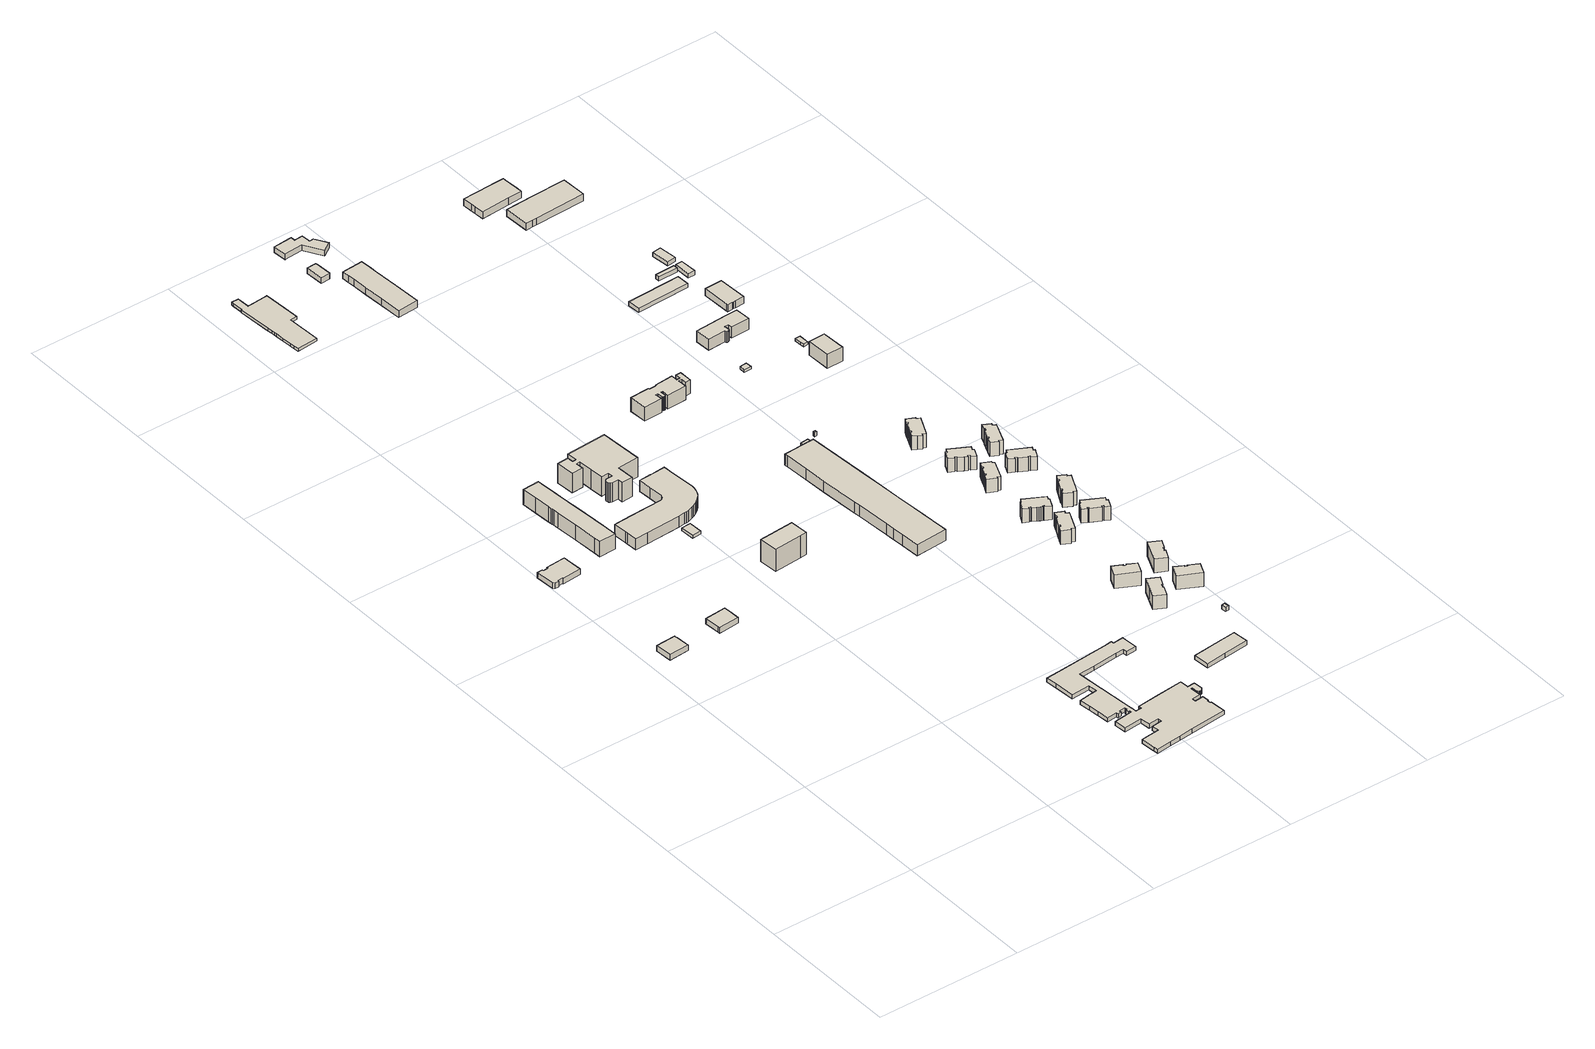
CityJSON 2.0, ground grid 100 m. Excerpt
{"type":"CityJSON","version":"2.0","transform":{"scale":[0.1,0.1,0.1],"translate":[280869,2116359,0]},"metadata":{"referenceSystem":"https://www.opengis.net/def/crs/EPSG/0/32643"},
"CityObjects":{
"building1":{"type":"Building","attributes":{"name":"Physics Seminar Hall","citygml_lod_name00":"lod1Solid","measuredHeight":4,"storeysAboveGround":1},"geometry":[{"type":"Solid","lod":"1","boundaries":[[[[0,1,2,3,4,5,6,7]],[[6,8,9,7]],[[5,10,8,6]],[[4,11,10,5]],[[3,12,11,4]],[[2,13,12,3]],[[1,14,13,2]],[[0,15,14,1]],[[7,9,15,0]],[[8,10,11,12,13,14,15,9]]]]}]},
"building2":{"type":"Building","attributes":{"name":"Electrical Seminar Hall","citygml_lod_name00":"lod1Solid","measuredHeight":4,"storeysAboveGround":1},"geometry":[{"type":"Solid","lod":"1","boundaries":[[[[16,17,18,19,20,21,22,23,24,25,26,27,28,29,30,31,32]],[[31,33,34,32]],[[30,35,33,31]],[[29,36,35,30]],[[28,37,36,29]],[[27,38,37,28]],[[26,39,38,27]],[[25,40,39,26]],[[24,41,40,25]],[[23,42,41,24]],[[22,43,42,23]],[[21,44,43,22]],[[20,45,44,21]],[[19,46,45,20]],[[18,47,46,19]],[[17,48,47,18]],[[16,49,48,17]],[[32,34,49,16]],[[33,35,36,37,38,39,40,41,42,43,44,45,46,47,48,49,34]]]]}]},
"building3":{"type":"Building","attributes":{"name":"Chemical Seminar Hall","citygml_lod_name00":"lod1Solid","measuredHeight":4,"storeysAboveGround":1},"geometry":[{"type":"Solid","lod":"1","boundaries":[[[[50,51,52,53,54,55,56]],[[55,57,58,56]],[[54,59,57,55]],[[53,60,59,54]],[[52,61,60,53]],[[51,62,61,52]],[[50,63,62,51]],[[56,58,63,50]],[[57,59,60,61,62,63,58]]]]}]},
"building4":{"type":"Building","attributes":{"name":"Electrical Engineering Department Annexe","citygml_lod_name00":"lod1Solid","measuredHeight":11,"storeysAboveGround":3},"geometry":[{"type":"Solid","lod":"1","boundaries":[[[[64,65,66,67,68,69,70,71,72,73,74,75,76,77,78,79]],[[78,80,81,79]],[[77,82,80,78]],[[76,83,82,77]],[[75,84,83,76]],[[74,85,84,75]],[[73,86,85,74]],[[72,87,86,73]],[[71,88,87,72]],[[70,89,88,71]],[[69,90,89,70]],[[68,91,90,69]],[[67,92,91,68]],[[66,93,92,67]],[[65,94,93,66]],[[64,95,94,65]],[[79,81,95,64]],[[80,82,83,84,85,86,87,88,89,90,91,92,93,94,95,81]]]]}]},
"building5":{"type":"Building","attributes":{"name":"Temp Shed","citygml_lod_name00":"lod1Solid","measuredHeight":2,"storeysAboveGround":1},"geometry":[{"type":"Solid","lod":"1","boundaries":[[[[96,97,98,99]],[[98,100,101,99]],[[97,102,100,98]],[[96,103,102,97]],[[99,101,103,96]],[[100,102,103,101]]]]}]},
"building6":{"type":"Building","attributes":{"name":"Dept. of Earth Science","citygml_lod_name00":"lod1Solid","yearOfConstruction":1988,"measuredHeight":8,"storeysAboveGround":2},"geometry":[{"type":"Solid","lod":"1","boundaries":[[[[104,105,106,107,108,109,110,111,112,113,114,115,116,117,118,119,120,121,122,123,124,125,126,127,128,129,130,131,132,133,134,135,136,137]],[[136,138,139,137]],[[135,140,138,136]],[[134,141,140,135]],[[133,142,141,134]],[[132,143,142,133]],[[131,144,143,132]],[[130,145,144,131]],[[129,146,145,130]],[[128,147,146,129]],[[127,148,147,128]],[[126,149,148,127]],[[125,150,149,126]],[[124,151,150,125]],[[123,152,151,124]],[[122,153,152,123]],[[121,154,153,122]],[[120,155,154,121]],[[119,156,155,120]],[[118,157,156,119]],[[117,158,157,118]],[[116,159,158,117]],[[115,160,159,116]],[[114,161,160,115]],[[113,162,161,114]],[[112,163,162,113]],[[111,164,163,112]],[[110,165,164,111]],[[109,166,165,110]],[[108,167,166,109]],[[107,168,167,108]],[[106,169,168,107]],[[105,170,169,106]],[[104,171,170,105]],[[137,139,171,104]],[[138,140,141,142,143,144,145,146,147,148,149,150,151,152,153,154,155,156,157,158,159,160,161,162,163,164,165,166,167,168,169,170,171,139]]]]}]},
"building7":{"type":"Building","attributes":{"name":"C.S.R.E","citygml_lod_name00":"lod1Solid","yearOfConstruction":1982,"measuredHeight":14,"storeysAboveGround":4},"geometry":[{"type":"Solid","lod":"1","boundaries":[[[[172,173,174,175,176,177,178,179,180,181,182,183,184,185,186,187,188,189,190,191,192,193,194,195,196,197,198,199]],[[198,200,201,199]],[[197,202,200,198]],[[196,203,202,197]],[[195,204,203,196]],[[194,205,204,195]],[[193,206,205,194]],[[192,207,206,193]],[[191,208,207,192]],[[190,209,208,191]],[[189,210,209,190]],[[188,211,210,189]],[[187,212,211,188]],[[186,213,212,187]],[[185,214,213,186]],[[184,215,214,185]],[[183,216,215,184]],[[182,217,216,183]],[[181,218,217,182]],[[180,219,218,181]],[[179,220,219,180]],[[178,221,220,179]],[[177,222,221,178]],[[176,223,222,177]],[[175,224,223,176]],[[174,225,224,175]],[[173,226,225,174]],[[172,227,226,173]],[[199,201,227,172]],[[200,202,203,204,205,206,207,208,209,210,211,212,213,214,215,216,217,218,219,220,221,222,223,224,225,226,227,201]]]]}]},
"building8":{"type":"Building","attributes":{"name":"Bio Sciences & Engg.","citygml_lod_name00":"lod1Solid","yearOfConstruction":1987,"measuredHeight":16,"storeysAboveGround":5},"geometry":[{"type":"Solid","lod":"1","boundaries":[[[[228,229,230,231,232]],[[231,233,234,232]],[[230,235,233,231]],[[229,236,235,230]],[[228,237,236,229]],[[232,234,237,228]],[[233,235,236,237,234]]]]}]},
"building9":{"type":"Building","attributes":{"name":"Central School / Kendriya Vidyalaya","citygml_lod_name00":"lod1Solid","yearOfConstruction":1965,"measuredHeight":3,"storeysAboveGround":1},"geometry":[{"type":"Solid","lod":"1","boundaries":[[[[238,239,240,241,242,243,244,245,246,247,248,249,250,251,252,253,254,255,256,257,258,259,260,261,262,263,264,265,266,267,268,269,270,271,272,273,274,275,276,277,278,279,280,281,282,283,284,285,286,287,288,289,290,291,292,293,294,295,296,297,298,299,300,301,302,303,304,305,306,307,308,309,310,311,312,313,314,315,316]],[[315,317,318,316]],[[314,319,317,315]],[[313,320,319,314]],[[312,321,320,313]],[[311,322,321,312]],[[310,323,322,311]],[[309,324,323,310]],[[308,325,324,309]],[[307,326,325,308]],[[306,327,326,307]],[[305,328,327,306]],[[304,329,328,305]],[[303,330,329,304]],[[302,331,330,303]],[[301,332,331,302]],[[300,333,332,301]],[[299,334,333,300]],[[298,335,334,299]],[[297,336,335,298]],[[296,337,336,297]],[[295,338,337,296]],[[294,339,338,295]],[[293,340,339,294]],[[292,341,340,293]],[[291,342,341,292]],[[290,343,342,291]],[[289,344,343,290]],[[288,345,344,289]],[[287,346,345,288]],[[286,347,346,287]],[[285,348,347,286]],[[284,349,348,285]],[[283,350,349,284]],[[282,351,350,283]],[[281,352,351,282]],[[280,353,352,281]],[[279,354,353,280]],[[278,355,354,279]],[[277,356,355,278]],[[276,357,356,277]],[[275,358,357,276]],[[274,359,358,275]],[[273,360,359,274]],[[272,361,360,273]],[[271,362,361,272]],[[270,363,362,271]],[[269,364,363,270]],[[268,365,364,269]],[[267,366,365,268]],[[266,367,366,267]],[[265,368,367,266]],[[264,369,368,265]],[[263,370,369,264]],[[262,371,370,263]],[[261,372,371,262]],[[260,373,372,261]],[[259,374,373,260]],[[258,375,374,259]],[[257,376,375,258]],[[256,377,376,257]],[[255,378,377,256]],[[254,379,378,255]],[[253,380,379,254]],[[252,381,380,253]],[[251,382,381,252]],[[250,383,382,251]],[[249,384,383,250]],[[248,385,384,249]],[[247,386,385,248]],[[246,387,386,247]],[[245,388,387,246]],[[244,389,388,245]],[[243,390,389,244]],[[242,391,390,243]],[[241,392,391,242]],[[240,393,392,241]],[[239,394,393,240]],[[238,395,394,239]],[[316,318,395,238]],[[317,319,320,321,322,323,324,325,326,327,328,329,330,331,332,333,334,335,336,337,338,339,340,341,342,343,344,345,346,347,348,349,350,351,352,353,354,355,356,357,358,359,360,361,362,363,364,365,366,367,368,369,370,371,372,373,374,375,376,377,378,379,380,381,382,383,384,385,386,387,388,389,390,391,392,393,394,395,318]]]]}]},
"building10":{"type":"Building","attributes":{"name":"Welding Workshop N4","citygml_lod_name00":"lod1Solid","yearOfConstruction":1959,"measuredHeight":2,"storeysAboveGround":1},"geometry":[{"type":"Solid","lod":"1","boundaries":[[[[396,397,398,399,400,401,402,403,404,405,406,407,408,409,410,411,412,413,414,415,416,417,418,419,420]],[[419,421,422,420]],[[418,423,421,419]],[[417,424,423,418]],[[416,425,424,417]],[[415,426,425,416]],[[414,427,426,415]],[[413,428,427,414]],[[412,429,428,413]],[[411,430,429,412]],[[410,431,430,411]],[[409,432,431,410]],[[408,433,432,409]],[[407,434,433,408]],[[406,435,434,407]],[[405,436,435,406]],[[404,437,436,405]],[[403,438,437,404]],[[402,439,438,403]],[[401,440,439,402]],[[400,441,440,401]],[[399,442,441,400]],[[398,443,442,399]],[[397,444,443,398]],[[396,445,444,397]],[[420,422,445,396]],[[421,423,424,425,426,427,428,429,430,431,432,433,434,435,436,437,438,439,440,441,442,443,444,445,422]]]]}]},
"building11":{"type":"Building","attributes":{"name":"Welding Workshop","citygml_lod_name00":"lod1Solid","yearOfConstruction":1959,"measuredHeight":4,"storeysAboveGround":1},"geometry":[{"type":"Solid","lod":"1","boundaries":[[[[446,447,448,449,450,451,452]],[[451,453,454,452]],[[450,455,453,451]],[[449,456,455,450]],[[448,457,456,449]],[[447,458,457,448]],[[446,459,458,447]],[[452,454,459,446]],[[453,455,456,457,458,459,454]]]]}]},
"building12":{"type":"Building","attributes":{"name":"Welding Workshop N2","citygml_lod_name00":"lod1Solid","yearOfConstruction":1959,"measuredHeight":5,"storeysAboveGround":1},"geometry":[{"type":"Solid","lod":"1","boundaries":[[[[460,461,462,463,464,465,466,467,468,469,470]],[[469,471,472,470]],[[468,473,471,469]],[[467,474,473,468]],[[466,475,474,467]],[[465,476,475,466]],[[464,477,476,465]],[[463,478,477,464]],[[462,479,478,463]],[[461,480,479,462]],[[460,481,480,461]],[[470,472,481,460]],[[471,473,474,475,476,477,478,479,480,481,472]]]]}]},
"building13":{"type":"Building","attributes":{"name":"Aero Space Engg. Department","citygml_lod_name00":"lod1Solid","yearOfConstruction":1967,"measuredHeight":8,"storeysAboveGround":2},"geometry":[{"type":"Solid","lod":"1","boundaries":[[[[482,483,484,485,486,487,488,489,490,491,492,493,494,495,496,497,498,499,500,501,502]],[[501,503,504,502]],[[500,505,503,501]],[[499,506,505,500]],[[498,507,506,499]],[[497,508,507,498]],[[496,509,508,497]],[[495,510,509,496]],[[494,511,510,495]],[[493,512,511,494]],[[492,513,512,493]],[[491,514,513,492]],[[490,515,514,491]],[[489,516,515,490]],[[488,517,516,489]],[[487,518,517,488]],[[486,519,518,487]],[[485,520,519,486]],[[484,521,520,485]],[[483,522,521,484]],[[482,523,522,483]],[[502,504,523,482]],[[503,505,506,507,508,509,510,511,512,513,514,515,516,517,518,519,520,521,522,523,504]]]]}]},
"building14":{"type":"Building","attributes":{"name":"New Shopping Center","citygml_lod_name00":"lod1Solid","yearOfConstruction":1963,"measuredHeight":3,"storeysAboveGround":1},"geometry":[{"type":"Solid","lod":"1","boundaries":[[[[524,525,526,527,528,529,530]],[[529,531,532,530]],[[528,533,531,529]],[[527,534,533,528]],[[526,535,534,527]],[[525,536,535,526]],[[524,537,536,525]],[[530,532,537,524]],[[531,533,534,535,536,537,532]]]]}]},
"building15":{"type":"Building","attributes":{"name":"T.H.T.F.","citygml_lod_name00":"lod1Solid","yearOfConstruction":2001,"measuredHeight":4,"storeysAboveGround":1},"geometry":[{"type":"Solid","lod":"1","boundaries":[[[[538,539,540,541,542,543,544,545,546,547,548,549]],[[548,550,551,549]],[[547,552,550,548]],[[546,553,552,547]],[[545,554,553,546]],[[544,555,554,545]],[[543,556,555,544]],[[542,557,556,543]],[[541,558,557,542]],[[540,559,558,541]],[[539,560,559,540]],[[538,561,560,539]],[[549,551,561,538]],[[550,552,553,554,555,556,557,558,559,560,561,551]]]]}]},
"building16":{"type":"Building","attributes":{"name":"C.E.S.E.","citygml_lod_name00":"lod1Solid","yearOfConstruction":1985,"measuredHeight":10,"storeysAboveGround":3},"geometry":[{"type":"Solid","lod":"1","boundaries":[[[[562,563,564,565,566,567,568,569,570,571,572,573,574,575,576,577,578,579,580,581,582,583,584,585,586,587,588,589]],[[588,590,591,589]],[[587,592,590,588]],[[586,593,592,587]],[[585,594,593,586]],[[584,595,594,585]],[[583,596,595,584]],[[582,597,596,583]],[[581,598,597,582]],[[580,599,598,581]],[[579,600,599,580]],[[578,601,600,579]],[[577,602,601,578]],[[576,603,602,577]],[[575,604,603,576]],[[574,605,604,575]],[[573,606,605,574]],[[572,607,606,573]],[[571,608,607,572]],[[570,609,608,571]],[[569,610,609,570]],[[568,611,610,569]],[[567,612,611,568]],[[566,613,612,567]],[[565,614,613,566]],[[564,615,614,565]],[[563,616,615,564]],[[562,617,616,563]],[[589,591,617,562]],[[590,592,593,594,595,596,597,598,599,600,601,602,603,604,605,606,607,608,609,610,611,612,613,614,615,616,617,591]]]]}]},
"building17":{"type":"Building","attributes":{"name":"I-1","citygml_lod_name00":"lod1Solid","yearOfConstruction":1963,"measuredHeight":10,"storeysAboveGround":3},"geometry":[{"type":"Solid","lod":"1","boundaries":[[[[618,619,620,621,622,623,624,625,626]],[[625,627,628,626]],[[624,629,627,625]],[[623,630,629,624]],[[622,631,630,623]],[[621,632,631,622]],[[620,633,632,621]],[[619,634,633,620]],[[618,635,634,619]],[[626,628,635,618]],[[627,629,630,631,632,633,634,635,628]]]]}]},
"building18":{"type":"Building","attributes":{"name":"Small Sub Station-2A","citygml_lod_name00":"lod1Solid","measuredHeight":3,"storeysAboveGround":0},"geometry":[{"type":"Solid","lod":"1","boundaries":[[[[636,637,638,639,640,641,642,643,644,645]],[[644,646,647,645]],[[643,648,646,644]],[[642,649,648,643]],[[641,650,649,642]],[[640,651,650,641]],[[639,652,651,640]],[[638,653,652,639]],[[637,654,653,638]],[[636,655,654,637]],[[645,647,655,636]],[[646,648,649,650,651,652,653,654,655,647]]]]}]},
"building19":{"type":"Building","attributes":{"name":"I-2","citygml_lod_name00":"lod1Solid","yearOfConstruction":1963,"measuredHeight":10,"storeysAboveGround":3},"geometry":[{"type":"Solid","lod":"1","boundaries":[[[[656,657,658,659,660,661,662,663]],[[662,664,665,663]],[[661,666,664,662]],[[660,667,666,661]],[[659,668,667,660]],[[658,669,668,659]],[[657,670,669,658]],[[656,671,670,657]],[[663,665,671,656]],[[664,666,667,668,669,670,671,665]]]]}]},
"building20":{"type":"Building","attributes":{"name":"Watch Men Cabin-1C","citygml_lod_name00":"lod1Solid","measuredHeight":3,"storeysAboveGround":0},"geometry":[{"type":"Solid","lod":"1","boundaries":[[[[672,673,674,675]],[[674,676,677,675]],[[673,678,676,674]],[[672,679,678,673]],[[675,677,679,672]],[[676,678,679,677]]]]}]},
"building21":{"type":"Building","attributes":{"name":"Toilet","citygml_lod_name00":"lod1Solid","measuredHeight":3,"storeysAboveGround":0},"geometry":[{"type":"Solid","lod":"1","boundaries":[[[[680,681,682,683]],[[682,684,685,683]],[[681,686,684,682]],[[680,687,686,681]],[[683,685,687,680]],[[684,686,687,685]]]]}]},
"building22":{"type":"Building","attributes":{"name":"IIB-5","citygml_lod_name00":"lod1Solid","yearOfConstruction":1963,"measuredHeight":10,"storeysAboveGround":3},"geometry":[{"type":"Solid","lod":"1","boundaries":[[[[688,689,690,691,692,693,694,695,696,697,698,699,700,701,702,703,704,705,706,707]],[[706,708,709,707]],[[705,710,708,706]],[[704,711,710,705]],[[703,712,711,704]],[[702,713,712,703]],[[701,714,713,702]],[[700,715,714,701]],[[699,716,715,700]],[[698,717,716,699]],[[697,718,717,698]],[[696,719,718,697]],[[695,720,719,696]],[[694,721,720,695]],[[693,722,721,694]],[[692,723,722,693]],[[691,724,723,692]],[[690,725,724,691]],[[689,726,725,690]],[[688,727,726,689]],[[707,709,727,688]],[[708,710,711,712,713,714,715,716,717,718,719,720,721,722,723,724,725,726,727,709]]]]}]},
"building23":{"type":"Building","attributes":{"name":"I-3","citygml_lod_name00":"lod1Solid","yearOfConstruction":1963,"measuredHeight":10,"storeysAboveGround":3},"geometry":[{"type":"Solid","lod":"1","boundaries":[[[[728,729,730,731,732,733,734,735]],[[734,736,737,735]],[[733,738,736,734]],[[732,739,738,733]],[[731,740,739,732]],[[730,741,740,731]],[[729,742,741,730]],[[728,743,742,729]],[[735,737,743,728]],[[736,738,739,740,741,742,743,737]]]]}]},
"building24":{"type":"Building","attributes":{"name":"IIB-6","citygml_lod_name00":"lod1Solid","yearOfConstruction":1963,"measuredHeight":10,"storeysAboveGround":3},"geometry":[{"type":"Solid","lod":"1","boundaries":[[[[744,745,746,747,748,749,750,751,752,753,754,755,756,757,758,759,760,761,762]],[[761,763,764,762]],[[760,765,763,761]],[[759,766,765,760]],[[758,767,766,759]],[[757,768,767,758]],[[756,769,768,757]],[[755,770,769,756]],[[754,771,770,755]],[[753,772,771,754]],[[752,773,772,753]],[[751,774,773,752]],[[750,775,774,751]],[[749,776,775,750]],[[748,777,776,749]],[[747,778,777,748]],[[746,779,778,747]],[[745,780,779,746]],[[744,781,780,745]],[[762,764,781,744]],[[763,765,766,767,768,769,770,771,772,773,774,775,776,777,778,779,780,781,764]]]]}]},
"building25":{"type":"Building","attributes":{"name":"I-4","citygml_lod_name00":"lod1Solid","yearOfConstruction":1963,"measuredHeight":10,"storeysAboveGround":3},"geometry":[{"type":"Solid","lod":"1","boundaries":[[[[782,783,784,785,786,787,788,789]],[[788,790,791,789]],[[787,792,790,788]],[[786,793,792,787]],[[785,794,793,786]],[[784,795,794,785]],[[783,796,795,784]],[[782,797,796,783]],[[789,791,797,782]],[[790,792,793,794,795,796,797,791]]]]}]},
"building26":{"type":"Building","attributes":{"name":"IIB-7","citygml_lod_name00":"lod1Solid","yearOfConstruction":1963,"measuredHeight":10,"storeysAboveGround":3},"geometry":[{"type":"Solid","lod":"1","boundaries":[[[[798,799,800,801,802,803,804,805,806,807,808,809,810,811,812,813,814,815]],[[814,816,817,815]],[[813,818,816,814]],[[812,819,818,813]],[[811,820,819,812]],[[810,821,820,811]],[[809,822,821,810]],[[808,823,822,809]],[[807,824,823,808]],[[806,825,824,807]],[[805,826,825,806]],[[804,827,826,805]],[[803,828,827,804]],[[802,829,828,803]],[[801,830,829,802]],[[800,831,830,801]],[[799,832,831,800]],[[798,833,832,799]],[[815,817,833,798]],[[816,818,819,820,821,822,823,824,825,826,827,828,829,830,831,832,833,817]]]]}]},
"building27":{"type":"Building","attributes":{"name":"IIB-8","yearOfConstruction":1963,"measuredHeight":10,"storeysAboveGround":3},"geometry":[{"type":"Solid","lod":"1","boundaries":[[[[834,835,836,837,838,839,840,841,842,843,844,845,846,847,848,849,850]],[[849,851,852,850]],[[848,853,851,849]],[[847,854,853,848]],[[846,855,854,847]],[[845,856,855,846]],[[844,857,856,845]],[[843,858,857,844]],[[842,859,858,843]],[[841,860,859,842]],[[840,861,860,841]],[[839,862,861,840]],[[838,863,862,839]],[[837,864,863,838]],[[836,865,864,837]],[[835,866,865,836]],[[834,867,866,835]],[[850,852,867,834]],[[851,853,854,855,856,857,858,859,860,861,862,863,864,865,866,867,852]]]]}]},
"building28":{"type":"Building","attributes":{"name":"Temp Shed","citygml_lod_name00":"lod1Solid","measuredHeight":2,"storeysAboveGround":1},"geometry":[{"type":"Solid","lod":"1","boundaries":[[[[868,869,870,871]],[[870,872,873,871]],[[869,874,872,870]],[[868,875,874,869]],[[871,873,875,868]],[[872,874,875,873]]]]}]},
"building29":{"type":"Building","attributes":{"name":"IIB-4","citygml_lod_name00":"lod1Solid","yearOfConstruction":1963,"measuredHeight":10,"storeysAboveGround":3},"geometry":[{"type":"Solid","lod":"1","boundaries":[[[[876,877,878,879,880,881,882,883,884,885,886,887,888,889,890,891,892,893]],[[892,894,895,893]],[[891,896,894,892]],[[890,897,896,891]],[[889,898,897,890]],[[888,899,898,889]],[[887,900,899,888]],[[886,901,900,887]],[[885,902,901,886]],[[884,903,902,885]],[[883,904,903,884]],[[882,905,904,883]],[[881,906,905,882]],[[880,907,906,881]],[[879,908,907,880]],[[878,909,908,879]],[[877,910,909,878]],[[876,911,910,877]],[[893,895,911,876]],[[894,896,897,898,899,900,901,902,903,904,905,906,907,908,909,910,911,895]]]]}]},
"building30":{"type":"Building","attributes":{"name":"IIB-9","citygml_lod_name00":"lod1Solid","yearOfConstruction":1963,"measuredHeight":10,"storeysAboveGround":3},"geometry":[{"type":"Solid","lod":"1","boundaries":[[[[912,913,914,915,916,917,918,919,920,921,922,923,924,925,926,927,928,929,930]],[[929,931,932,930]],[[928,933,931,929]],[[927,934,933,928]],[[926,935,934,927]],[[925,936,935,926]],[[924,937,936,925]],[[923,938,937,924]],[[922,939,938,923]],[[921,940,939,922]],[[920,941,940,921]],[[919,942,941,920]],[[918,943,942,919]],[[917,944,943,918]],[[916,945,944,917]],[[915,946,945,916]],[[914,947,946,915]],[[913,948,947,914]],[[912,949,948,913]],[[930,932,949,912]],[[931,933,934,935,936,937,938,939,940,941,942,943,944,945,946,947,948,949,932]]]]}]},
"building31":{"type":"Building","attributes":{"name":"IIB-3","citygml_lod_name00":"lod1Solid","yearOfConstruction":1963,"measuredHeight":10,"storeysAboveGround":3},"geometry":[{"type":"Solid","lod":"1","boundaries":[[[[950,951,952,953,954,955,956,957,958,959,960,961,962,963,964,965]],[[964,966,967,965]],[[963,968,966,964]],[[962,969,968,963]],[[961,970,969,962]],[[960,971,970,961]],[[959,972,971,960]],[[958,973,972,959]],[[957,974,973,958]],[[956,975,974,957]],[[955,976,975,956]],[[954,977,976,955]],[[953,978,977,954]],[[952,979,978,953]],[[951,980,979,952]],[[950,981,980,951]],[[965,967,981,950]],[[966,968,969,970,971,972,973,974,975,976,977,978,979,980,981,967]]]]}]},
"building32":{"type":"Building","attributes":{"name":"IIB-2","citygml_lod_name00":"lod1Solid","yearOfConstruction":1963,"measuredHeight":10,"storeysAboveGround":3},"geometry":[{"type":"Solid","lod":"1","boundaries":[[[[982,983,984,985,986,987,988,989,990,991,992,993,994,995,996,997]],[[996,998,999,997]],[[995,1000,998,996]],[[994,1001,1000,995]],[[993,1002,1001,994]],[[992,1003,1002,993]],[[991,1004,1003,992]],[[990,1005,1004,991]],[[989,1006,1005,990]],[[988,1007,1006,989]],[[987,1008,1007,988]],[[986,1009,1008,987]],[[985,1010,1009,986]],[[984,1011,1010,985]],[[983,1012,1011,984]],[[982,1013,1012,983]],[[997,999,1013,982]],[[998,1000,1001,1002,1003,1004,1005,1006,1007,1008,1009,1010,1011,1012,1013,999]]]]}]},
"building33":{"type":"Building","attributes":{"name":"Electrical Main & Civil Building","citygml_lod_name00":"lod1Solid","yearOfConstruction":1988,"measuredHeight":8,"storeysAboveGround":2},"geometry":[{"type":"Solid","lod":"1","boundaries":[[[[1014,1015,1016,1017,1018,1019,1020,1021,1022,1023,1024,1025,1026,1027]],[[1026,1028,1029,1027]],[[1025,1030,1028,1026]],[[1024,1031,1030,1025]],[[1023,1032,1031,1024]],[[1022,1033,1032,1023]],[[1021,1034,1033,1022]],[[1020,1035,1034,1021]],[[1019,1036,1035,1020]],[[1018,1037,1036,1019]],[[1017,1038,1037,1018]],[[1016,1039,1038,1017]],[[1015,1040,1039,1016]],[[1014,1041,1040,1015]],[[1027,1029,1041,1014]],[[1028,1030,1031,1032,1033,1034,1035,1036,1037,1038,1039,1040,1041,1029]]]]}]},
"building34":{"type":"Building","attributes":{"name":"IIB-1","citygml_lod_name00":"lod1Solid","yearOfConstruction":1963,"measuredHeight":10,"storeysAboveGround":3},"geometry":[{"type":"Solid","lod":"1","boundaries":[[[[1042,1043,1044,1045,1046,1047,1048,1049,1050,1051,1052,1053,1054,1055,1056,1057,1058,1059]],[[1058,1060,1061,1059]],[[1057,1062,1060,1058]],[[1056,1063,1062,1057]],[[1055,1064,1063,1056]],[[1054,1065,1064,1055]],[[1053,1066,1065,1054]],[[1052,1067,1066,1053]],[[1051,1068,1067,1052]],[[1050,1069,1068,1051]],[[1049,1070,1069,1050]],[[1048,1071,1070,1049]],[[1047,1072,1071,1048]],[[1046,1073,1072,1047]],[[1045,1074,1073,1046]],[[1044,1075,1074,1045]],[[1043,1076,1075,1044]],[[1042,1077,1076,1043]],[[1059,1061,1077,1042]],[[1060,1062,1063,1064,1065,1066,1067,1068,1069,1070,1071,1072,1073,1074,1075,1076,1077,1061]]]]}]},
"building35":{"type":"Building","attributes":{"name":"Estate Store S.C.-1","citygml_lod_name00":"lod1Solid","measuredHeight":3,"storeysAboveGround":1},"geometry":[{"type":"Solid","lod":"1","boundaries":[[[[1078,1079,1080,1081]],[[1080,1082,1083,1081]],[[1079,1084,1082,1080]],[[1078,1085,1084,1079]],[[1081,1083,1085,1078]],[[1082,1084,1085,1083]]]]}]},
"building36":{"type":"Building","attributes":{"name":"Tall Shed","citygml_lod_name00":"lod1Solid","yearOfConstruction":1978,"measuredHeight":10,"storeysAboveGround":3},"geometry":[{"type":"Solid","lod":"1","boundaries":[[[[1086,1087,1088,1089]],[[1088,1090,1091,1089]],[[1087,1092,1090,1088]],[[1086,1093,1092,1087]],[[1089,1091,1093,1086]],[[1090,1092,1093,1091]]]]}]},
"building37":{"type":"Building","attributes":{"name":"Temp Shed","citygml_lod_name00":"lod1Solid","measuredHeight":2,"storeysAboveGround":1},"geometry":[{"type":"Solid","lod":"1","boundaries":[[[[1094,1095,1096,1097,1098]],[[1097,1099,1100,1098]],[[1096,1101,1099,1097]],[[1095,1102,1101,1096]],[[1094,1103,1102,1095]],[[1098,1100,1103,1094]],[[1099,1101,1102,1103,1100]]]]}]},
"building38":{"type":"Building","attributes":{"name":"A.C. Maint Smithy","citygml_lod_name00":"lod1Solid","measuredHeight":5,"storeysAboveGround":1},"geometry":[{"type":"Solid","lod":"1","boundaries":[[[[1104,1105,1106,1107,1108,1109,1110,1111,1112,1113,1114]],[[1113,1115,1116,1114]],[[1112,1117,1115,1113]],[[1111,1118,1117,1112]],[[1110,1119,1118,1111]],[[1109,1120,1119,1110]],[[1108,1121,1120,1109]],[[1107,1122,1121,1108]],[[1106,1123,1122,1107]],[[1105,1124,1123,1106]],[[1104,1125,1124,1105]],[[1114,1116,1125,1104]],[[1115,1117,1118,1119,1120,1121,1122,1123,1124,1125,1116]]]]}]},
"building39":{"type":"Building","attributes":{"name":"Estate Store S.C.-1","citygml_lod_name00":"lod1Solid","measuredHeight":3,"storeysAboveGround":1},"geometry":[{"type":"Solid","lod":"1","boundaries":[[[[1126,1127,1128,1129]],[[1128,1130,1131,1129]],[[1127,1132,1130,1128]],[[1126,1133,1132,1127]],[[1129,1131,1133,1126]],[[1130,1132,1133,1131]]]]}]},
"building40":{"type":"Building","attributes":{"name":"Explosive Material Store Yard","citygml_lod_name00":"lod1Solid","measuredHeight":5,"storeysAboveGround":1},"geometry":[{"type":"Solid","lod":"1","boundaries":[[[[1134,1135,1136,1137,1138,1139,1140,1141]],[[1140,1142,1143,1141]],[[1139,1144,1142,1140]],[[1138,1145,1144,1139]],[[1137,1146,1145,1138]],[[1136,1147,1146,1137]],[[1135,1148,1147,1136]],[[1134,1149,1148,1135]],[[1141,1143,1149,1134]],[[1142,1144,1145,1146,1147,1148,1149,1143]]]]}]},
"building41":{"type":"Building","attributes":{"name":"Estate Store S.C.-3","citygml_lod_name00":"lod1Solid","measuredHeight":3,"storeysAboveGround":1},"geometry":[{"type":"Solid","lod":"1","boundaries":[[[[1150,1151,1152,1153]],[[1152,1154,1155,1153]],[[1151,1156,1154,1152]],[[1150,1157,1156,1151]],[[1153,1155,1157,1150]],[[1154,1156,1157,1155]]]]}]},
"building42":{"type":"Building","attributes":{"name":"Carpentery Shed","citygml_lod_name00":"lod1Solid","measuredHeight":5,"storeysAboveGround":1},"geometry":[{"type":"Solid","lod":"1","boundaries":[[[[1158,1159,1160,1161,1162,1163,1164,1165]],[[1164,1166,1167,1165]],[[1163,1168,1166,1164]],[[1162,1169,1168,1163]],[[1161,1170,1169,1162]],[[1160,1171,1170,1161]],[[1159,1172,1171,1160]],[[1158,1173,1172,1159]],[[1165,1167,1173,1158]],[[1166,1168,1169,1170,1171,1172,1173,1167]]]]}]},
"building43":{"type":"Building","attributes":{"name":"Estate Store S.C.-2","citygml_lod_name00":"lod1Solid","measuredHeight":3,"storeysAboveGround":1},"geometry":[{"type":"Solid","lod":"1","boundaries":[[[[1174,1175,1176,1177]],[[1176,1178,1179,1177]],[[1175,1180,1178,1176]],[[1174,1181,1180,1175]],[[1177,1179,1181,1174]],[[1178,1180,1181,1179]]]]}]}
},
"vertices":[
[119,2547,0],[257,2556,0],[257,2553,0],[259,2535,0],[265,2461,0],[266,2447,0],[266,2441,0],[127,2431,0],[266,2441,40],[127,2431,40],[266,2447,40],[265,2461,40],[259,2535,40],[257,2553,40],[257,2556,40],[119,2547,40],
[74,3515,0],[74,3526,0],[209,3536,0],[210,3528,0],[211,3507,0],[216,3418,0],[218,3398,0],[217,3393,0],[85,3382,0],[84,3387,0],[51,3385,0],[47,3378,0],[21,3376,0],[10,3386,0],[2,3520,0],[38,3523,0],[44,3513,0],[38,3523,40],[44,3513,40],[2,3520,40],[10,3386,40],[21,3376,40],[47,3378,40],[51,3385,40],[84,3387,40],[85,3382,40],[217,3393,40],[218,3398,40],[216,3418,40],[211,3507,40],[210,3528,40],[209,3536,40],[74,3526,40],[74,3515,40],
[655,2469,0],[512,2458,0],[511,2461,0],[510,2475,0],[503,2577,0],[649,2590,0],[653,2539,0],[649,2590,40],[653,2539,40],[503,2577,40],[510,2475,40],[511,2461,40],[512,2458,40],[655,2469,40],
[386,3824,0],[384,3861,0],[383,3872,0],[382,3883,0],[380,3904,0],[373,4018,0],[366,4122,0],[480,4128,0],[491,3968,0],[496,3895,0],[504,3789,0],[520,3570,0],[526,3464,0],[410,3458,0],[408,3507,0],[397,3670,0],[408,3507,110],[397,3670,110],[410,3458,110],[526,3464,110],[520,3570,110],[504,3789,110],[496,3895,110],[491,3968,110],[480,4128,110],[366,4122,110],[373,4018,110],[380,3904,110],[382,3883,110],[383,3872,110],[384,3861,110],[386,3824,110],
[941,3269,0],[936,3366,0],[1002,3370,0],[1006,3273,0],[1002,3370,20],[1006,3273,20],[936,3366,20],[941,3269,20],
[1168,3522,0],[1155,3498,0],[1144,3483,0],[1129,3466,0],[1111,3451,0],[1091,3438,0],[1068,3426,0],[1053,3420,0],[1018,3409,0],[1001,3406,0],[987,3404,0],[942,3402,0],[701,3387,0],[615,3383,0],[610,3456,0],[609,3475,0],[603,3567,0],[721,3574,0],[856,3582,0],[958,3587,0],[966,3592,0],[975,3600,0],[981,3611,0],[984,3621,0],[980,3721,0],[974,3811,0],[1056,3815,0],[1069,3816,0],[1081,3817,0],[1164,3821,0],[1168,3743,0],[1181,3580,0],[1179,3566,0],[1174,3539,0],[1179,3566,80],[1174,3539,80],[1181,3580,80],[1168,3743,80],[1164,3821,80],[1081,3817,80],[1069,3816,80],[1056,3815,80],[974,3811,80],[980,3721,80],[984,3621,80],[981,3611,80],[975,3600,80],[966,3592,80],[958,3587,80],[856,3582,80],[721,3574,80],[603,3567,80],[609,3475,80],[610,3456,80],[615,3383,80],[701,3387,80],[942,3402,80],[987,3404,80],[1001,3406,80],[1018,3409,80],[1053,3420,80],[1068,3426,80],[1091,3438,80],[1111,3451,80],[1129,3466,80],[1144,3483,80],[1155,3498,80],[1168,3522,80],
[1031,4217,0],[1049,3926,0],[902,3916,0],[909,3796,0],[833,3792,0],[830,3827,0],[786,3825,0],[776,3830,0],[768,3838,0],[766,3847,0],[765,3854,0],[768,3864,0],[772,3870,0],[781,3876,0],[790,3877,0],[826,3879,0],[824,3911,0],[772,3908,0],[765,4002,0],[760,4097,0],[734,4095,0],[737,4043,0],[657,4039,0],[648,4164,0],[728,4169,0],[730,4128,0],[756,4130,0],[751,4199,0],[756,4130,140],[751,4199,140],[730,4128,140],[728,4169,140],[648,4164,140],[657,4039,140],[737,4043,140],[734,4095,140],[760,4097,140],[765,4002,140],[772,3908,140],[824,3911,140],[826,3879,140],[790,3877,140],[781,3876,140],[772,3870,140],[768,3864,140],[765,3854,140],[766,3847,140],[768,3838,140],[776,3830,140],[786,3825,140],[830,3827,140],[833,3792,140],[909,3796,140],[902,3916,140],[1049,3926,140],[1031,4217,140],
[1358,2871,0],[1368,2745,0],[1320,2741,0],[1126,2724,0],[1117,2853,0],[1126,2724,160],[1117,2853,160],[1320,2741,160],[1368,2745,160],[1358,2871,160],
[1814,939,0],[2168,971,0],[2227,977,0],[2229,960,0],[2302,967,0],[2304,946,0],[2311,855,0],[2239,848,0],[2235,878,0],[2178,874,0],[2002,855,0],[1892,845,0],[1897,789,0],[1929,435,0],[1932,405,0],[1935,369,0],[1975,371,0],[1973,394,0],[2135,411,0],[2309,430,0],[2314,368,0],[2365,373,0],[2369,315,0],[2368,307,0],[2364,300,0],[2358,295,0],[2352,292,0],[2346,292,0],[2341,293,0],[2335,295,0],[2330,300,0],[2327,306,0],[2324,342,0],[2317,342,0],[2323,263,0],[2262,257,0],[2264,233,0],[2324,239,0],[2328,193,0],[2321,191,0],[2323,171,0],[2330,171,0],[2340,61,0],[2084,33,0],[1985,22,0],[1911,14,0],[1810,3,0],[1807,35,0],[1798,133,0],[1924,146,0],[1919,195,0],[1991,203,0],[1989,228,0],[1917,222,0],[1910,291,0],[1787,278,0],[1778,362,0],[1824,368,0],[1907,379,0],[1906,389,0],[1896,388,0],[1894,415,0],[1903,416,0],[1902,431,0],[1860,427,0],[1861,412,0],[1835,409,0],[1833,424,0],[1766,417,0],[1757,502,0],[1750,570,0],[1742,645,0],[1743,645,0],[1820,656,0],[1872,661,0],[1866,725,0],[1738,715,0],[1727,859,0],[1720,931,0],[1727,859,30],[1720,931,30],[1738,715,30],[1866,725,30],[1872,661,30],[1820,656,30],[1743,645,30],[1742,645,30],[1750,570,30],[1757,502,30],[1766,417,30],[1833,424,30],[1835,409,30],[1861,412,30],[1860,427,30],[1902,431,30],[1903,416,30],[1894,415,30],[1896,388,30],[1906,389,30],[1907,379,30],[1824,368,30],[1778,362,30],[1787,278,30],[1910,291,30],[1917,222,30],[1989,228,30],[1991,203,30],[1919,195,30],[1924,146,30],[1798,133,30],[1807,35,30],[1810,3,30],[1911,14,30],[1985,22,30],[2084,33,30],[2340,61,30],[2330,171,30],[2323,171,30],[2321,191,30],[2328,193,30],[2324,239,30],[2264,233,30],[2262,257,30],[2323,263,30],[2317,342,30],[2324,342,30],[2327,306,30],[2330,300,30],[2335,295,30],[2341,293,30],[2346,292,30],[2352,292,30],[2358,295,30],[2364,300,30],[2368,307,30],[2369,315,30],[2365,373,30],[2314,368,30],[2309,430,30],[2135,411,30],[1973,394,30],[1975,371,30],[1935,369,30],[1932,405,30],[1929,435,30],[1897,789,30],[1892,845,30],[2002,855,30],[2178,874,30],[2235,878,30],[2239,848,30],[2311,855,30],[2304,946,30],[2302,967,30],[2229,960,30],[2227,977,30],[2168,971,30],[1814,939,30],
[213,6336,0],[197,6566,0],[201,6566,0],[202,6568,0],[199,6642,0],[199,6658,0],[248,6659,0],[248,6657,0],[248,6645,0],[251,6571,0],[294,6574,0],[339,6578,0],[375,6581,0],[398,6582,0],[407,6425,0],[413,6320,0],[366,6317,0],[377,6085,0],[231,6073,0],[228,6110,0],[225,6141,0],[222,6204,0],[218,6264,0],[217,6281,0],[216,6299,0],[217,6281,20],[216,6299,20],[218,6264,20],[222,6204,20],[225,6141,20],[228,6110,20],[231,6073,20],[377,6085,20],[366,6317,20],[413,6320,20],[407,6425,20],[398,6582,20],[375,6581,20],[339,6578,20],[294,6574,20],[251,6571,20],[248,6645,20],[248,6657,20],[248,6659,20],[199,6658,20],[199,6642,20],[202,6568,20],[201,6566,20],[197,6566,20],[213,6336,20],
[728,6628,0],[780,6631,0],[794,6631,0],[795,6615,0],[801,6508,0],[798,6506,0],[735,6503,0],[798,6506,40],[735,6503,40],[801,6508,40],[795,6615,40],[794,6631,40],[780,6631,40],[728,6628,40],
[1006,6472,0],[1011,6396,0],[1013,6347,0],[1023,6177,0],[1033,5982,0],[887,5972,0],[880,6124,0],[872,6265,0],[866,6369,0],[863,6413,0],[861,6462,0],[863,6413,50],[861,6462,50],[866,6369,50],[872,6265,50],[880,6124,50],[887,5972,50],[1033,5982,50],[1023,6177,50],[1013,6347,50],[1011,6396,50],[1006,6472,50],
[1967,3504,0],[2007,3505,0],[2021,3304,0],[2036,3073,0],[2048,2915,0],[2059,2741,0],[2067,2631,0],[2073,2533,0],[2077,2480,0],[2085,2355,0],[1865,2343,0],[1857,2474,0],[1852,2550,0],[1848,2611,0],[1831,2846,0],[1828,2887,0],[1810,3157,0],[1801,3312,0],[1791,3474,0],[1790,3493,0],[1859,3498,0],[1790,3493,80],[1859,3498,80],[1791,3474,80],[1801,3312,80],[1810,3157,80],[1828,2887,80],[1831,2846,80],[1848,2611,80],[1852,2550,80],[1857,2474,80],[1865,2343,80],[2085,2355,80],[2077,2480,80],[2073,2533,80],[2067,2631,80],[2059,2741,80],[2048,2915,80],[2036,3073,80],[2021,3304,80],[2007,3505,80],[1967,3504,80],
[2719,600,0],[2841,613,0],[2846,560,0],[2852,505,0],[2675,485,0],[2537,468,0],[2527,578,0],[2537,468,30],[2527,578,30],[2675,485,30],[2852,505,30],[2846,560,30],[2841,613,30],[2719,600,30],
[707,6809,0],[701,6904,0],[818,6912,0],[831,6913,0],[833,6882,0],[892,6887,0],[896,6823,0],[926,6825,0],[976,6741,0],[910,6697,0],[837,6819,0],[709,6809,0],[837,6819,40],[709,6809,40],[910,6697,40],[976,6741,40],[926,6825,40],[896,6823,40],[892,6887,40],[833,6882,40],[831,6913,40],[818,6912,40],[701,6904,40],[707,6809,40],
[1741,4364,0],[1739,4401,0],[1717,4400,0],[1719,4337,0],[1584,4330,0],[1582,4378,0],[1571,4377,0],[1573,4340,0],[1566,4334,0],[1560,4333,0],[1553,4335,0],[1548,4339,0],[1547,4342,0],[1545,4376,0],[1532,4376,0],[1535,4327,0],[1407,4320,0],[1402,4444,0],[1535,4451,0],[1536,4443,0],[1586,4445,0],[1588,4452,0],[1714,4461,0],[1716,4416,0],[1738,4417,0],[1738,4454,0],[1774,4456,0],[1777,4367,0],[1774,4456,100],[1777,4367,100],[1738,4454,100],[1738,4417,100],[1716,4416,100],[1714,4461,100],[1588,4452,100],[1586,4445,100],[1536,4443,100],[1535,4451,100],[1402,4444,100],[1407,4320,100],[1535,4327,100],[1532,4376,100],[1545,4376,100],[1547,4342,100],[1548,4339,100],[1553,4335,100],[1560,4333,100],[1566,4334,100],[1573,4340,100],[1571,4377,100],[1582,4378,100],[1584,4330,100],[1719,4337,100],[1717,4400,100],[1739,4401,100],[1741,4364,100],
[2724,1136,0],[2731,1132,0],[2701,1065,0],[2627,1103,0],[2662,1181,0],[2696,1257,0],[2771,1219,0],[2740,1153,0],[2733,1156,0],[2740,1153,100],[2733,1156,100],[2771,1219,100],[2696,1257,100],[2662,1181,100],[2627,1103,100],[2701,1065,100],[2731,1132,100],[2724,1136,100],
[2031,3484,0],[2036,3431,0],[1976,3426,0],[1974,3447,0],[1975,3450,0],[1975,3460,0],[1967,3573,0],[2024,3578,0],[2026,3556,0],[2028,3544,0],[2026,3556,30],[2028,3544,30],[2024,3578,30],[1967,3573,30],[1975,3460,30],[1975,3450,30],[1974,3447,30],[1976,3426,30],[2036,3431,30],[2031,3484,30],
[2674,1444,0],[2671,1437,0],[2687,1429,0],[2690,1436,0],[2752,1405,0],[2716,1327,0],[2574,1397,0],[2609,1476,0],[2574,1397,100],[2609,1476,100],[2716,1327,100],[2752,1405,100],[2690,1436,100],[2687,1429,100],[2671,1437,100],[2674,1444,100],
[2107,3617,0],[2108,3602,0],[2093,3601,0],[2093,3617,0],[2093,3601,30],[2093,3617,30],[2108,3602,30],[2107,3617,30],
[2972,833,0],[2947,830,0],[2944,863,0],[2968,866,0],[2944,863,30],[2968,866,30],[2947,830,30],[2972,833,30],
[2655,2044,0],[2649,2048,0],[2660,2071,0],[2664,2080,0],[2719,2052,0],[2714,2041,0],[2711,2036,0],[2732,2024,0],[2702,1960,0],[2669,1889,0],[2647,1900,0],[2641,1890,0],[2587,1918,0],[2605,1956,0],[2613,1953,0],[2617,1963,0],[2610,1967,0],[2644,2036,0],[2645,2036,0],[2650,2033,0],[2645,2036,100],[2650,2033,100],[2644,2036,100],[2610,1967,100],[2617,1963,100],[2613,1953,100],[2605,1956,100],[2587,1918,100],[2641,1890,100],[2647,1900,100],[2669,1889,100],[2702,1960,100],[2732,2024,100],[2711,2036,100],[2714,2041,100],[2719,2052,100],[2664,2080,100],[2660,2071,100],[2649,2048,100],[2655,2044,100],
[2946,1214,0],[2962,1206,0],[2965,1214,0],[3032,1179,0],[2996,1098,0],[2851,1171,0],[2888,1252,0],[2949,1221,0],[2888,1252,100],[2949,1221,100],[2851,1171,100],[2996,1098,100],[3032,1179,100],[2965,1214,100],[2962,1206,100],[2946,1214,100],
[2722,2198,0],[2693,2138,0],[2653,2159,0],[2658,2167,0],[2650,2171,0],[2645,2162,0],[2633,2169,0],[2623,2174,0],[2613,2180,0],[2584,2196,0],[2588,2204,0],[2578,2208,0],[2573,2200,0],[2537,2218,0],[2568,2279,0],[2575,2275,0],[2588,2299,0],[2726,2227,0],[2714,2203,0],[2726,2227,100],[2714,2203,100],[2588,2299,100],[2575,2275,100],[2568,2279,100],[2537,2218,100],[2573,2200,100],[2578,2208,100],[2588,2204,100],[2584,2196,100],[2613,2180,100],[2623,2174,100],[2633,2169,100],[2645,2162,100],[2650,2171,100],[2658,2167,100],[2653,2159,100],[2693,2138,100],[2722,2198,100],
[2917,1527,0],[2991,1489,0],[2962,1425,0],[2956,1429,0],[2946,1407,0],[2953,1403,0],[2924,1338,0],[2849,1375,0],[2924,1338,100],[2849,1375,100],[2953,1403,100],[2946,1407,100],[2956,1429,100],[2962,1425,100],[2991,1489,100],[2917,1527,100],
[2594,2670,0],[2602,2665,0],[2605,2674,0],[2598,2679,0],[2615,2716,0],[2675,2686,0],[2671,2676,0],[2685,2668,0],[2630,2540,0],[2612,2550,0],[2608,2539,0],[2548,2570,0],[2566,2609,0],[2573,2603,0],[2578,2612,0],[2570,2616,0],[2574,2624,0],[2579,2635,0],[2574,2624,100],[2579,2635,100],[2570,2616,100],[2578,2612,100],[2573,2603,100],[2566,2609,100],[2548,2570,100],[2608,2539,100],[2612,2550,100],[2630,2540,100],[2685,2668,100],[2671,2676,100],[2675,2686,100],[2615,2716,100],[2598,2679,100],[2605,2674,100],[2602,2665,100],[2594,2670,100],
[2612,2807,0],[2601,2813,0],[2597,2804,0],[2576,2816,0],[2541,2836,0],[2544,2844,0],[2531,2849,0],[2528,2843,0],[2493,2863,0],[2518,2919,0],[2528,2913,0],[2542,2939,0],[2668,2870,0],[2658,2846,0],[2667,2839,0],[2641,2780,0],[2609,2798,0],[2641,2780,100],[2609,2798,100],[2667,2839,100],[2658,2846,100],[2668,2870,100],[2542,2939,100],[2528,2913,100],[2518,2919,100],[2493,2863,100],[2528,2843,100],[2531,2849,100],[2544,2844,100],[2541,2836,100],[2576,2816,100],[2597,2804,100],[2601,2813,100],[2612,2807,100],
[2195,4378,0],[2196,4336,0],[2146,4334,0],[2146,4375,0],[2146,4334,20],[2146,4375,20],[2196,4336,20],[2195,4378,20],
[2832,2063,0],[2842,2058,0],[2853,2081,0],[2985,2012,0],[2975,1990,0],[2985,1985,0],[2963,1938,0],[2958,1928,0],[2925,1946,0],[2929,1956,0],[2920,1961,0],[2914,1950,0],[2847,1985,0],[2852,1996,0],[2844,2001,0],[2839,1990,0],[2805,2008,0],[2811,2020,0],[2805,2008,100],[2811,2020,100],[2839,1990,100],[2844,2001,100],[2852,1996,100],[2847,1985,100],[2914,1950,100],[2920,1961,100],[2929,1956,100],[2925,1946,100],[2958,1928,100],[2963,1938,100],[2985,1985,100],[2975,1990,100],[2985,2012,100],[2853,2081,100],[2842,2058,100],[2832,2063,100],
[2491,3231,0],[2501,3252,0],[2508,3268,0],[2515,3264,0],[2520,3273,0],[2513,3279,0],[2529,3313,0],[2585,3284,0],[2583,3278,0],[2605,3265,0],[2540,3126,0],[2519,3138,0],[2512,3126,0],[2484,3142,0],[2459,3158,0],[2475,3194,0],[2481,3190,0],[2486,3199,0],[2478,3204,0],[2486,3199,100],[2478,3204,100],[2481,3190,100],[2475,3194,100],[2459,3158,100],[2484,3142,100],[2512,3126,100],[2519,3138,100],[2540,3126,100],[2605,3265,100],[2583,3278,100],[2585,3284,100],[2529,3313,100],[2513,3279,100],[2520,3273,100],[2515,3264,100],[2508,3268,100],[2501,3252,100],[2491,3231,100],
[2944,2321,0],[2939,2311,0],[2959,2301,0],[2893,2161,0],[2872,2171,0],[2868,2162,0],[2813,2192,0],[2828,2222,0],[2833,2219,0],[2837,2228,0],[2831,2232,0],[2868,2304,0],[2874,2301,0],[2877,2309,0],[2872,2313,0],[2891,2349,0],[2872,2313,100],[2891,2349,100],[2877,2309,100],[2874,2301,100],[2868,2304,100],[2831,2232,100],[2837,2228,100],[2833,2219,100],[2828,2222,100],[2813,2192,100],[2868,2162,100],[2872,2171,100],[2893,2161,100],[2959,2301,100],[2939,2311,100],[2944,2321,100],
[2800,2697,0],[2811,2721,0],[2944,2650,0],[2932,2626,0],[2943,2620,0],[2915,2562,0],[2881,2581,0],[2883,2588,0],[2871,2594,0],[2868,2588,0],[2813,2618,0],[2814,2624,0],[2804,2631,0],[2800,2625,0],[2763,2646,0],[2788,2703,0],[2763,2646,100],[2788,2703,100],[2800,2625,100],[2804,2631,100],[2814,2624,100],[2813,2618,100],[2868,2588,100],[2871,2594,100],[2883,2588,100],[2881,2581,100],[2915,2562,100],[2943,2620,100],[2932,2626,100],[2944,2650,100],[2811,2721,100],[2800,2697,100],
[2412,4751,0],[2419,4644,0],[2290,4637,0],[2287,4667,0],[2261,4666,0],[2263,4634,0],[2260,4626,0],[2253,4622,0],[2246,4621,0],[2238,4626,0],[2234,4635,0],[2113,4628,0],[2108,4734,0],[2324,4747,0],[2108,4734,80],[2324,4747,80],[2113,4628,80],[2234,4635,80],[2238,4626,80],[2246,4621,80],[2253,4622,80],[2260,4626,80],[2263,4634,80],[2261,4666,80],[2287,4667,80],[2290,4637,80],[2419,4644,80],[2412,4751,80],
[2801,2893,0],[2811,2916,0],[2825,2948,0],[2831,2943,0],[2838,2956,0],[2830,2961,0],[2846,2997,0],[2898,2969,0],[2892,2957,0],[2913,2946,0],[2853,2806,0],[2831,2817,0],[2826,2807,0],[2776,2835,0],[2794,2875,0],[2801,2871,0],[2805,2880,0],[2798,2885,0],[2805,2880,100],[2798,2885,100],[2801,2871,100],[2794,2875,100],[2776,2835,100],[2826,2807,100],[2831,2817,100],[2853,2806,100],[2913,2946,100],[2892,2957,100],[2898,2969,100],[2846,2997,100],[2830,2961,100],[2838,2956,100],[2831,2943,100],[2825,2948,100],[2811,2916,100],[2801,2893,100],
[2380,5261,0],[2383,5176,0],[2013,5160,0],[2008,5245,0],[2013,5160,30],[2008,5245,30],[2383,5176,30],[2380,5261,30],
[2663,4074,0],[2549,4071,0],[2543,4235,0],[2656,4240,0],[2543,4235,100],[2656,4240,100],[2549,4071,100],[2663,4074,100],
[2562,4390,0],[2597,4391,0],[2599,4319,0],[2566,4317,0],[2564,4340,0],[2566,4317,20],[2564,4340,20],[2599,4319,20],[2597,4391,20],[2562,4390,20],
[1842,6517,0],[1838,6584,0],[2035,6593,0],[2069,6595,0],[2137,6597,0],[2139,6561,0],[2144,6475,0],[2146,6436,0],[2046,6430,0],[1848,6419,0],[1844,6483,0],[1848,6419,50],[1844,6483,50],[2046,6430,50],[2146,6436,50],[2144,6475,50],[2139,6561,50],[2137,6597,50],[2069,6595,50],[2035,6593,50],[1838,6584,50],[1842,6517,50],
[2425,5359,0],[2426,5329,0],[2289,5324,0],[2289,5355,0],[2289,5324,30],[2289,5355,30],[2426,5329,30],[2425,5359,30],
[2458,4852,0],[2424,4851,0],[2424,4863,0],[2416,5053,0],[2538,5057,0],[2547,4856,0],[2483,4853,0],[2470,4853,0],[2483,4853,50],[2470,4853,50],[2547,4856,50],[2538,5057,50],[2416,5053,50],[2424,4863,50],[2424,4851,50],[2458,4852,50],
[2486,5362,0],[2491,5245,0],[2442,5243,0],[2439,5360,0],[2442,5243,30],[2439,5360,30],[2491,5245,30],[2486,5362,30],
[2056,6180,0],[2027,6179,0],[1981,6177,0],[1973,6351,0],[2172,6362,0],[2407,6371,0],[2413,6234,0],[2414,6197,0],[2413,6234,50],[2414,6197,50],[2407,6371,50],[2172,6362,50],[1973,6351,50],[1981,6177,50],[2027,6179,50],[2056,6180,50],
[2405,5533,0],[2466,5540,0],[2480,5415,0],[2419,5407,0],[2480,5415,30],[2419,5407,30],[2466,5540,30],[2405,5533,30]
]}
